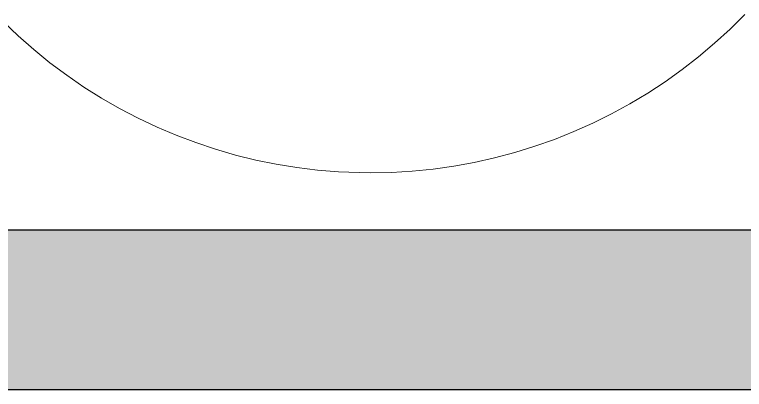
# Model space of a CAD drawing. Header units: millimetres. Extents: x 155927 to 295199, y -4084 to 97293.
# Drawn here: x 227809 to 228368, y 15108 to 15395 of the extents above; entities that cross this region are included whole.
import ezdxf

# ---------------------------------------------------------------- set-up
doc = ezdxf.new("R2010")
doc.units = ezdxf.units.MM
doc.header["$MEASUREMENT"] = 0
for name, color, linetype, lineweight in [('A-WALL', 7, 'CONTINUOUS', 9), ('A-WALL-PATT', 7, 'CONTINUOUS', 9), ('I-FURN', 8, 'CONTINUOUS', 9)]:
    doc.layers.add(name, color=color, linetype=linetype, lineweight=lineweight)

msp = doc.modelspace()

# ---------------------------------------------------------------- hatches: boundary and pattern name
at = {"layer": 'A-WALL-PATT'}
msp.add_hatch(color=256, dxfattribs=at).paths.add_polyline_path([(226350.83, 15107.61), (230353.78, 15107.61), (230353.78, 15229.61), (226350.83, 15229.61)], flags=0)

# ---------------------------------------------------------------- linework, layer by layer
at = {"layer": 'A-WALL', "lineweight": 30}
for p, q in [((230353.78, 15229.61), (226881.08, 15229.61)), ((226350.83, 15107.61), (230353.78, 15107.61))]:
    msp.add_line(p, q, dxfattribs=at)
at = {"layer": 'I-FURN'}
for p, q in [((228357.15, 15383.8), (228368.52, 15395.05)), ((227799.82, 15389.82), (227811.39, 15378.77)), ((228345.33, 15373.01), (228357.15, 15383.8)), ((227811.39, 15378.77), (227823.41, 15368.21)), ((228333.1, 15362.7), (228345.33, 15373.01)), ((227823.41, 15368.21), (227835.83, 15358.13)), ((227835.83, 15358.13), (227848.65, 15348.55)), ((228320.46, 15352.89), (228333.1, 15362.7)), ((228307.44, 15343.6), (228320.46, 15352.89)), ((227848.65, 15348.55), (227861.84, 15339.5)), ((228294.05, 15334.83), (228307.44, 15343.6)), ((227861.84, 15339.5), (227875.38, 15330.98)), ((227875.38, 15330.98), (227889.25, 15323.01)), ((228280.33, 15326.6), (228294.05, 15334.83)), ((228266.29, 15318.93), (228280.33, 15326.6)), ((227889.25, 15323.01), (227903.43, 15315.59)), ((228251.96, 15311.83), (228266.29, 15318.93)), ((227903.43, 15315.59), (227917.89, 15308.76)), ((227917.89, 15308.76), (227932.62, 15302.5)), ((228237.35, 15305.31), (228251.96, 15311.83)), ((227932.62, 15302.5), (227947.58, 15296.84)), ((228222.49, 15299.37), (228237.35, 15305.31)), ((227947.58, 15296.84), (227962.76, 15291.79)), ((228207.41, 15294.04), (228222.49, 15299.37)), ((227962.76, 15291.79), (227978.13, 15287.34)), ((228192.12, 15289.31), (228207.41, 15294.04)), ((227978.13, 15287.34), (227993.67, 15283.51)), ((228161.05, 15281.71), (228176.66, 15285.2)), ((228176.66, 15285.2), (228192.12, 15289.31)), ((227993.67, 15283.51), (228009.34, 15280.31)), ((228009.34, 15280.31), (228025.13, 15277.74)), ((228145.31, 15278.84), (228161.05, 15281.71)), ((228025.13, 15277.74), (228041.01, 15275.79)), ((228041.01, 15275.79), (228056.96, 15274.49)), ((228056.96, 15274.49), (228072.94, 15273.83)), ((228072.94, 15273.83), (228081.58, 15273.73)), ((228081.58, 15273.73), (228097.58, 15274.05)), ((228097.58, 15274.05), (228113.55, 15275.01)), ((228113.55, 15275.01), (228129.46, 15276.61)), ((228129.46, 15276.61), (228145.31, 15278.84))]:
    msp.add_line(p, q, dxfattribs=at)

doc.saveas('drawing.dxf')
